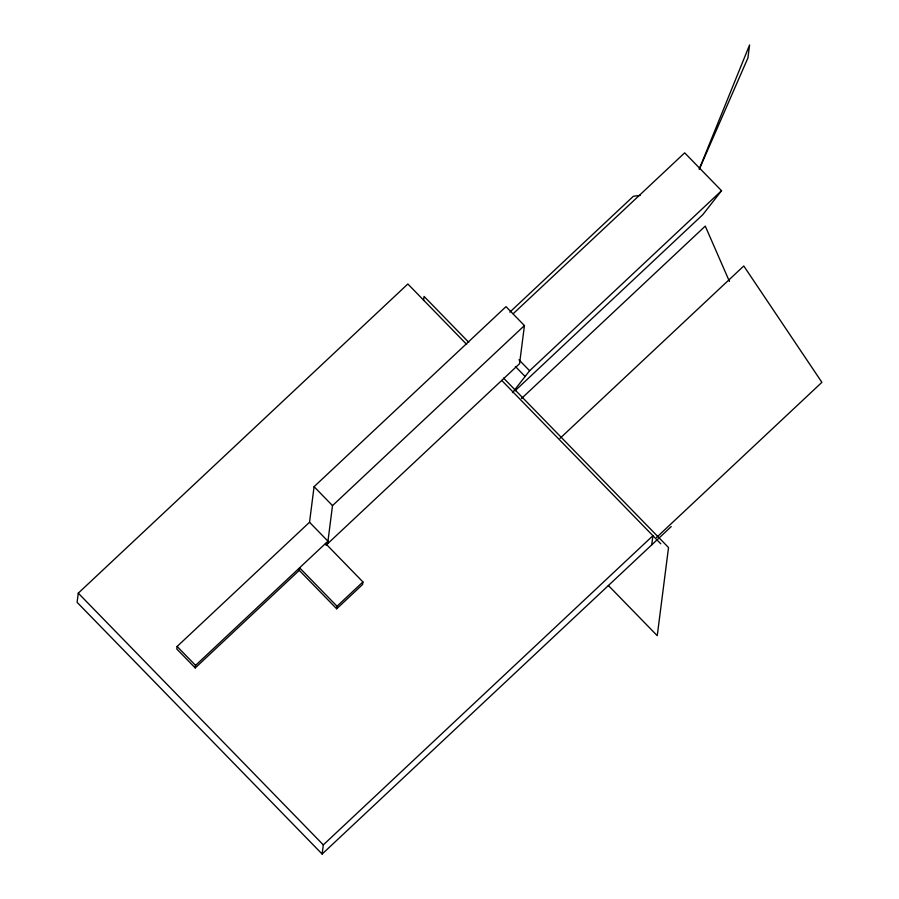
<?xml version="1.0" encoding="UTF-8"?>
<svg xmlns="http://www.w3.org/2000/svg" width="899" height="899" viewBox="0 0 899 899"><rect width="100%" height="100%" fill="white"/><g stroke="black" fill="none" stroke-linecap="round" stroke-linejoin="round"><path stroke-width="1.35" d="M466.648 344.373L407.865 283.983L78.28 593.16L77.1 602.319L322.145 854.05L671.216 526.589M325.989 545.266L519.555 363.702L524.432 325.584L506.002 306.649L314.077 486.685L309.526 522.263L177.125 646.46L176.8 649.011L195.229 667.935L299.266 570.348L299.592 567.808L337.013 606.252L336.687 608.792L299.266 570.348M195.229 667.935L195.555 665.395L327.955 541.198L309.526 522.263M327.629 543.738L332.506 505.62L524.432 325.584M322.145 854.05L323.314 844.891L652.899 535.714L651.73 544.873M325.505 543.49L362.926 581.945L362.6 584.485L336.687 608.792M423.519 300.536L424.047 296.4L468.739 342.305M699.242 169.102L749.586 44.95L747.923 57.941L699.343 169.147M512.475 392.661L529.612 370.748L721.537 190.712L684.678 152.852L513.172 313.74M721.537 190.712L702.838 214.636L514.992 390.84M509.845 312.144L633.368 196.263L640.155 195.398M521.51 398.493L705.266 226.11L729.437 281.454M337.013 606.252L362.926 581.945M560.021 438.341L743.776 265.969L821.9 382.333L656.517 537.467M518.948 359.791L529.612 370.748M515.374 366.489L525.117 376.501M503.575 378.097L668.53 547.558L657.248 635.694L608.353 585.463M501.732 380.412L660.776 543.794M314.077 486.685L332.506 505.62M177.125 646.46L195.555 665.395M78.28 593.16L323.314 844.891"/></g></svg>
